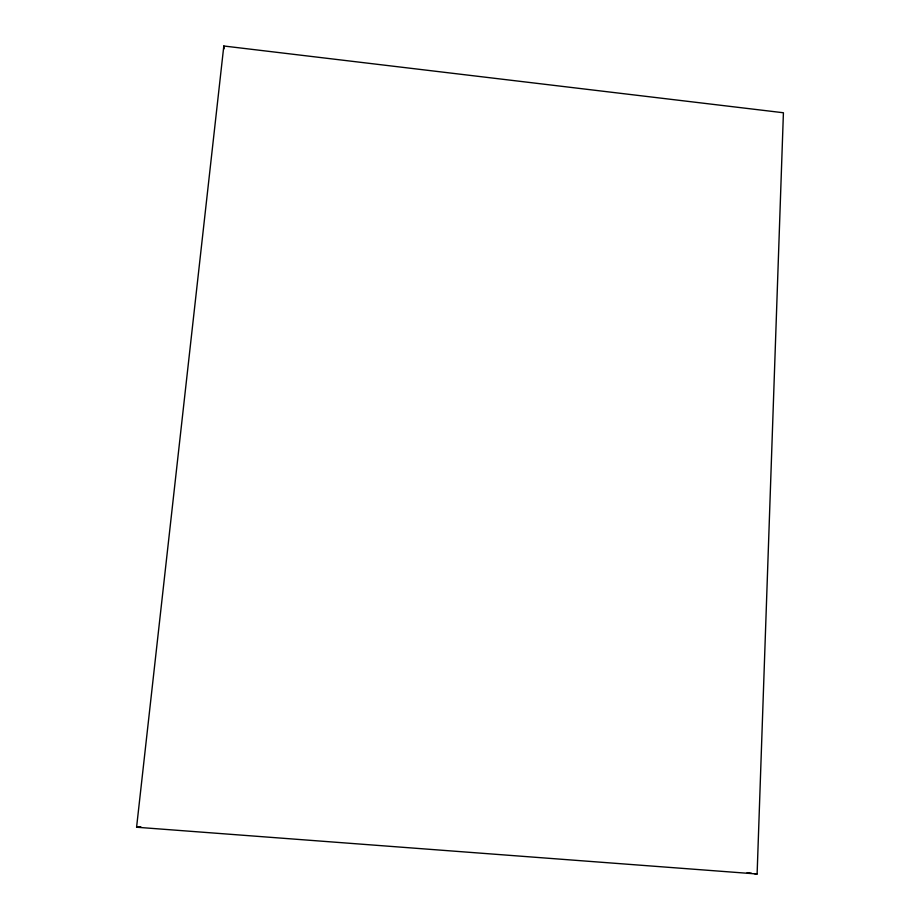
<?xml version="1.0" encoding="UTF-8"?>
<svg xmlns="http://www.w3.org/2000/svg" width="920" height="920" viewBox="0 0 920 920"><rect width="100%" height="100%" fill="white"/><g stroke="black" fill="none" stroke-linecap="round" stroke-linejoin="round"><path stroke-width="1.38" d="M757.114 874L783.414 112.757L223.813 46L136.585 827.23L757.114 874L754.262 873.62M136.585 827.23L140.794 826.735M747.144 872.654L751.421 873.23M223.813 46L224.02 48.864"/></g></svg>
